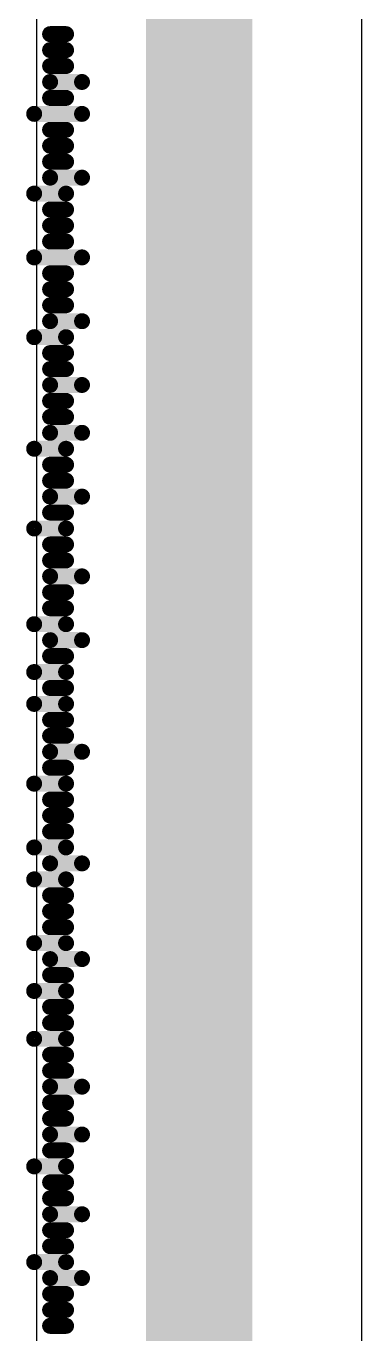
# Model space of a CAD drawing. Header units: millimetres. Extents: x 84.4 to 173.9, y 144 to 177.
# Drawn here: x 135.175 to 135.976, y 157.575 to 160.699 of the extents above; entities that cross this region are included whole.
import ezdxf

# ---------------------------------------------------------------- set-up
doc = ezdxf.new("R2010")
doc.units = ezdxf.units.MM
doc.layers.add('BottomLayer', color=5, linetype='Continuous')
doc.layers.add('BottomOverlay', color=54, linetype='Continuous')

msp = doc.modelspace()

# ---------------------------------------------------------------- linework, layer by layer
at = {"layer": 'BottomLayer'}
for p, q in [((135.1996, 162.5976), (135.1996, 155.5143)), ((135.9765, 155.3534), (135.9765, 162.4367))]:
    msp.add_line(p, q, dxfattribs=at)
at = {"layer": 'BottomLayer', "const_width": 0.254}
msp.add_lwpolyline([(135.588, 155.3534), (135.588, 162.5976)], dxfattribs=at)
at = {"layer": 'BottomOverlay', "const_width": 0.0381}
for points in [[(135.2324, 160.6799), (135.2705, 160.6799)], [(135.2324, 160.6418), (135.2705, 160.6418)], [(135.2324, 160.6037), (135.2705, 160.6037)], [(135.2324, 160.5656), (135.3086, 160.5656)], [(135.2324, 160.5275), (135.2705, 160.5275)], [(135.1943, 160.4894), (135.3086, 160.4894)], [(135.2324, 160.4513), (135.2705, 160.4513)], [(135.2324, 160.4132), (135.2705, 160.4132)], [(135.2324, 160.3751), (135.2705, 160.3751)], [(135.2324, 160.337), (135.3086, 160.337)], [(135.1943, 160.2989), (135.2705, 160.2989)], [(135.2324, 160.2608), (135.2705, 160.2608)], [(135.2324, 160.2227), (135.2705, 160.2227)], [(135.2324, 160.1846), (135.2705, 160.1846)], [(135.1943, 160.1465), (135.3086, 160.1465)], [(135.2324, 160.1084), (135.2705, 160.1084)], [(135.2324, 160.0703), (135.2705, 160.0703)], [(135.2324, 160.0322), (135.2705, 160.0322)], [(135.2324, 159.9941), (135.3086, 159.9941)], [(135.1943, 159.956), (135.2705, 159.956)], [(135.2324, 159.9179), (135.2705, 159.9179)], [(135.2324, 159.8798), (135.2705, 159.8798)], [(135.2324, 159.8417), (135.3086, 159.8417)], [(135.2324, 159.8036), (135.2705, 159.8036)], [(135.2324, 159.7655), (135.2705, 159.7655)], [(135.2324, 159.7274), (135.3086, 159.7274)], [(135.1943, 159.6893), (135.2705, 159.6893)], [(135.2324, 159.6512), (135.2705, 159.6512)], [(135.2324, 159.6131), (135.2705, 159.6131)], [(135.2324, 159.575), (135.3086, 159.575)], [(135.2324, 159.5369), (135.2705, 159.5369)], [(135.1943, 159.4988), (135.2705, 159.4988)], [(135.2324, 159.4607), (135.2705, 159.4607)], [(135.2324, 159.4226), (135.2705, 159.4226)], [(135.2324, 159.3845), (135.3086, 159.3845)], [(135.2324, 159.3464), (135.2705, 159.3464)], [(135.2324, 159.3083), (135.2705, 159.3083)], [(135.1943, 159.2702), (135.2705, 159.2702)], [(135.2324, 159.2321), (135.3086, 159.2321)], [(135.2324, 159.194), (135.2705, 159.194)], [(135.1943, 159.1559), (135.2705, 159.1559)], [(135.2324, 159.1178), (135.2705, 159.1178)], [(135.1943, 159.0797), (135.2705, 159.0797)], [(135.2324, 159.0416), (135.2705, 159.0416)], [(135.2324, 159.0035), (135.2705, 159.0035)], [(135.2324, 158.9654), (135.3086, 158.9654)], [(135.2324, 158.9273), (135.2705, 158.9273)], [(135.1943, 158.8892), (135.2705, 158.8892)], [(135.2324, 158.8511), (135.2705, 158.8511)], [(135.2324, 158.813), (135.2705, 158.813)], [(135.2324, 158.7749), (135.2705, 158.7749)], [(135.1943, 158.7368), (135.2705, 158.7368)], [(135.2324, 158.6987), (135.3086, 158.6987)], [(135.1943, 158.6606), (135.2705, 158.6606)], [(135.2324, 158.6225), (135.2705, 158.6225)], [(135.2324, 158.5844), (135.2705, 158.5844)], [(135.2324, 158.5463), (135.2705, 158.5463)], [(135.1943, 158.5082), (135.2705, 158.5082)], [(135.2324, 158.4701), (135.3086, 158.4701)], [(135.2324, 158.432), (135.2705, 158.432)], [(135.1943, 158.3939), (135.2705, 158.3939)], [(135.2324, 158.3558), (135.2705, 158.3558)], [(135.2324, 158.3177), (135.2705, 158.3177)], [(135.1943, 158.2796), (135.2705, 158.2796)], [(135.2324, 158.2415), (135.2705, 158.2415)], [(135.2324, 158.2034), (135.2705, 158.2034)], [(135.2324, 158.1653), (135.3086, 158.1653)], [(135.2324, 158.1272), (135.2705, 158.1272)], [(135.2324, 158.0891), (135.2705, 158.0891)], [(135.2324, 158.051), (135.3086, 158.051)], [(135.2324, 158.0129), (135.2705, 158.0129)], [(135.1943, 157.9748), (135.2705, 157.9748)], [(135.2324, 157.9367), (135.2705, 157.9367)], [(135.2324, 157.8986), (135.2705, 157.8986)], [(135.2324, 157.8605), (135.3086, 157.8605)], [(135.2324, 157.8224), (135.2705, 157.8224)], [(135.2324, 157.7843), (135.2705, 157.7843)], [(135.1943, 157.7462), (135.2705, 157.7462)], [(135.2324, 157.7081), (135.3086, 157.7081)], [(135.2324, 157.67), (135.2705, 157.67)], [(135.2324, 157.6319), (135.2705, 157.6319)], [(135.2324, 157.5938), (135.2705, 157.5938)]]:
    msp.add_lwpolyline(points, dxfattribs=at)
at = {"layer": 'BottomOverlay', "const_width": 0.0191}
for points in [[(135.2229, 160.6799, 1), (135.2419, 160.6799, 1)], [(135.261, 160.6799, 1), (135.28, 160.6799, 1)], [(135.2229, 160.6418, 1), (135.2419, 160.6418, 1)], [(135.261, 160.6418, 1), (135.28, 160.6418, 1)], [(135.2229, 160.6037, 1), (135.2419, 160.6037, 1)], [(135.261, 160.6037, 1), (135.28, 160.6037, 1)], [(135.2229, 160.5656, 1), (135.2419, 160.5656, 1)], [(135.2991, 160.5656, 1), (135.3181, 160.5656, 1)], [(135.2229, 160.5275, 1), (135.2419, 160.5275, 1)], [(135.261, 160.5275, 1), (135.28, 160.5275, 1)], [(135.1848, 160.4894, 1), (135.2038, 160.4894, 1)], [(135.2991, 160.4894, 1), (135.3181, 160.4894, 1)], [(135.2229, 160.4513, 1), (135.2419, 160.4513, 1)], [(135.261, 160.4513, 1), (135.28, 160.4513, 1)], [(135.2229, 160.4132, 1), (135.2419, 160.4132, 1)], [(135.261, 160.4132, 1), (135.28, 160.4132, 1)], [(135.2229, 160.3751, 1), (135.2419, 160.3751, 1)], [(135.261, 160.3751, 1), (135.28, 160.3751, 1)], [(135.2229, 160.337, 1), (135.2419, 160.337, 1)], [(135.2991, 160.337, 1), (135.3181, 160.337, 1)], [(135.1848, 160.2989, 1), (135.2038, 160.2989, 1)], [(135.261, 160.2989, 1), (135.28, 160.2989, 1)], [(135.2229, 160.2608, 1), (135.2419, 160.2608, 1)], [(135.261, 160.2608, 1), (135.28, 160.2608, 1)], [(135.2229, 160.2227, 1), (135.2419, 160.2227, 1)], [(135.261, 160.2227, 1), (135.28, 160.2227, 1)], [(135.2229, 160.1846, 1), (135.2419, 160.1846, 1)], [(135.261, 160.1846, 1), (135.28, 160.1846, 1)], [(135.1848, 160.1465, 1), (135.2038, 160.1465, 1)], [(135.2991, 160.1465, 1), (135.3181, 160.1465, 1)], [(135.2229, 160.1084, 1), (135.2419, 160.1084, 1)], [(135.261, 160.1084, 1), (135.28, 160.1084, 1)], [(135.2229, 160.0703, 1), (135.2419, 160.0703, 1)], [(135.261, 160.0703, 1), (135.28, 160.0703, 1)], [(135.2229, 160.0322, 1), (135.2419, 160.0322, 1)], [(135.261, 160.0322, 1), (135.28, 160.0322, 1)], [(135.2229, 159.9941, 1), (135.2419, 159.9941, 1)], [(135.2991, 159.9941, 1), (135.3181, 159.9941, 1)], [(135.1848, 159.956, 1), (135.2038, 159.956, 1)], [(135.261, 159.956, 1), (135.28, 159.956, 1)], [(135.2229, 159.9179, 1), (135.2419, 159.9179, 1)], [(135.261, 159.9179, 1), (135.28, 159.9179, 1)], [(135.2229, 159.8798, 1), (135.2419, 159.8798, 1)], [(135.261, 159.8798, 1), (135.28, 159.8798, 1)], [(135.2229, 159.8417, 1), (135.2419, 159.8417, 1)], [(135.2991, 159.8417, 1), (135.3181, 159.8417, 1)], [(135.2229, 159.8036, 1), (135.2419, 159.8036, 1)], [(135.261, 159.8036, 1), (135.28, 159.8036, 1)], [(135.2229, 159.7655, 1), (135.2419, 159.7655, 1)], [(135.261, 159.7655, 1), (135.28, 159.7655, 1)], [(135.2229, 159.7274, 1), (135.2419, 159.7274, 1)], [(135.2991, 159.7274, 1), (135.3181, 159.7274, 1)], [(135.1848, 159.6893, 1), (135.2038, 159.6893, 1)], [(135.261, 159.6893, 1), (135.28, 159.6893, 1)], [(135.2229, 159.6512, 1), (135.2419, 159.6512, 1)], [(135.261, 159.6512, 1), (135.28, 159.6512, 1)], [(135.2229, 159.6131, 1), (135.2419, 159.6131, 1)], [(135.261, 159.6131, 1), (135.28, 159.6131, 1)], [(135.2229, 159.575, 1), (135.2419, 159.575, 1)], [(135.2991, 159.575, 1), (135.3181, 159.575, 1)], [(135.2229, 159.5369, 1), (135.2419, 159.5369, 1)], [(135.261, 159.5369, 1), (135.28, 159.5369, 1)], [(135.1848, 159.4988, 1), (135.2038, 159.4988, 1)], [(135.261, 159.4988, 1), (135.28, 159.4988, 1)], [(135.2229, 159.4607, 1), (135.2419, 159.4607, 1)], [(135.261, 159.4607, 1), (135.28, 159.4607, 1)], [(135.2229, 159.4226, 1), (135.2419, 159.4226, 1)], [(135.261, 159.4226, 1), (135.28, 159.4226, 1)], [(135.2229, 159.3845, 1), (135.2419, 159.3845, 1)], [(135.2991, 159.3845, 1), (135.3181, 159.3845, 1)], [(135.2229, 159.3464, 1), (135.2419, 159.3464, 1)], [(135.261, 159.3464, 1), (135.28, 159.3464, 1)], [(135.2229, 159.3083, 1), (135.2419, 159.3083, 1)], [(135.261, 159.3083, 1), (135.28, 159.3083, 1)], [(135.1848, 159.2702, 1), (135.2038, 159.2702, 1)], [(135.261, 159.2702, 1), (135.28, 159.2702, 1)], [(135.2229, 159.2321, 1), (135.2419, 159.2321, 1)], [(135.2991, 159.2321, 1), (135.3181, 159.2321, 1)], [(135.2229, 159.194, 1), (135.2419, 159.194, 1)], [(135.261, 159.194, 1), (135.28, 159.194, 1)], [(135.1848, 159.1559, 1), (135.2038, 159.1559, 1)], [(135.261, 159.1559, 1), (135.28, 159.1559, 1)], [(135.2229, 159.1178, 1), (135.2419, 159.1178, 1)], [(135.261, 159.1178, 1), (135.28, 159.1178, 1)], [(135.1848, 159.0797, 1), (135.2038, 159.0797, 1)], [(135.261, 159.0797, 1), (135.28, 159.0797, 1)], [(135.2229, 159.0416, 1), (135.2419, 159.0416, 1)], [(135.261, 159.0416, 1), (135.28, 159.0416, 1)], [(135.2229, 159.0035, 1), (135.2419, 159.0035, 1)], [(135.261, 159.0035, 1), (135.28, 159.0035, 1)], [(135.2229, 158.9654, 1), (135.2419, 158.9654, 1)], [(135.2991, 158.9654, 1), (135.3181, 158.9654, 1)], [(135.2229, 158.9273, 1), (135.2419, 158.9273, 1)], [(135.261, 158.9273, 1), (135.28, 158.9273, 1)], [(135.1848, 158.8892, 1), (135.2038, 158.8892, 1)], [(135.261, 158.8892, 1), (135.28, 158.8892, 1)], [(135.2229, 158.8511, 1), (135.2419, 158.8511, 1)], [(135.261, 158.8511, 1), (135.28, 158.8511, 1)], [(135.2229, 158.813, 1), (135.2419, 158.813, 1)], [(135.261, 158.813, 1), (135.28, 158.813, 1)], [(135.2229, 158.7749, 1), (135.2419, 158.7749, 1)], [(135.261, 158.7749, 1), (135.28, 158.7749, 1)], [(135.1848, 158.7368, 1), (135.2038, 158.7368, 1)], [(135.261, 158.7368, 1), (135.28, 158.7368, 1)], [(135.2229, 158.6987, 1), (135.2419, 158.6987, 1)], [(135.2991, 158.6987, 1), (135.3181, 158.6987, 1)], [(135.1848, 158.6606, 1), (135.2038, 158.6606, 1)], [(135.261, 158.6606, 1), (135.28, 158.6606, 1)], [(135.2229, 158.6225, 1), (135.2419, 158.6225, 1)], [(135.261, 158.6225, 1), (135.28, 158.6225, 1)], [(135.2229, 158.5844, 1), (135.2419, 158.5844, 1)], [(135.261, 158.5844, 1), (135.28, 158.5844, 1)], [(135.2229, 158.5463, 1), (135.2419, 158.5463, 1)], [(135.261, 158.5463, 1), (135.28, 158.5463, 1)], [(135.1848, 158.5082, 1), (135.2038, 158.5082, 1)], [(135.261, 158.5082, 1), (135.28, 158.5082, 1)], [(135.2229, 158.4701, 1), (135.2419, 158.4701, 1)], [(135.2991, 158.4701, 1), (135.3181, 158.4701, 1)], [(135.2229, 158.432, 1), (135.2419, 158.432, 1)], [(135.261, 158.432, 1), (135.28, 158.432, 1)], [(135.1848, 158.3939, 1), (135.2038, 158.3939, 1)], [(135.261, 158.3939, 1), (135.28, 158.3939, 1)], [(135.2229, 158.3558, 1), (135.2419, 158.3558, 1)], [(135.261, 158.3558, 1), (135.28, 158.3558, 1)], [(135.2229, 158.3177, 1), (135.2419, 158.3177, 1)], [(135.261, 158.3177, 1), (135.28, 158.3177, 1)], [(135.1848, 158.2796, 1), (135.2038, 158.2796, 1)], [(135.261, 158.2796, 1), (135.28, 158.2796, 1)], [(135.2229, 158.2415, 1), (135.2419, 158.2415, 1)], [(135.261, 158.2415, 1), (135.28, 158.2415, 1)], [(135.2229, 158.2034, 1), (135.2419, 158.2034, 1)], [(135.261, 158.2034, 1), (135.28, 158.2034, 1)], [(135.2229, 158.1653, 1), (135.2419, 158.1653, 1)], [(135.2991, 158.1653, 1), (135.3181, 158.1653, 1)], [(135.2229, 158.1272, 1), (135.2419, 158.1272, 1)], [(135.261, 158.1272, 1), (135.28, 158.1272, 1)], [(135.2229, 158.0891, 1), (135.2419, 158.0891, 1)], [(135.261, 158.0891, 1), (135.28, 158.0891, 1)], [(135.2229, 158.051, 1), (135.2419, 158.051, 1)], [(135.2991, 158.051, 1), (135.3181, 158.051, 1)], [(135.2229, 158.0129, 1), (135.2419, 158.0129, 1)], [(135.261, 158.0129, 1), (135.28, 158.0129, 1)], [(135.1848, 157.9748, 1), (135.2038, 157.9748, 1)], [(135.261, 157.9748, 1), (135.28, 157.9748, 1)], [(135.2229, 157.9367, 1), (135.2419, 157.9367, 1)], [(135.261, 157.9367, 1), (135.28, 157.9367, 1)], [(135.2229, 157.8986, 1), (135.2419, 157.8986, 1)], [(135.261, 157.8986, 1), (135.28, 157.8986, 1)], [(135.2229, 157.8605, 1), (135.2419, 157.8605, 1)], [(135.2991, 157.8605, 1), (135.3181, 157.8605, 1)], [(135.2229, 157.8224, 1), (135.2419, 157.8224, 1)], [(135.261, 157.8224, 1), (135.28, 157.8224, 1)], [(135.2229, 157.7843, 1), (135.2419, 157.7843, 1)], [(135.261, 157.7843, 1), (135.28, 157.7843, 1)], [(135.1848, 157.7462, 1), (135.2038, 157.7462, 1)], [(135.261, 157.7462, 1), (135.28, 157.7462, 1)], [(135.2229, 157.7081, 1), (135.2419, 157.7081, 1)], [(135.2991, 157.7081, 1), (135.3181, 157.7081, 1)], [(135.2229, 157.67, 1), (135.2419, 157.67, 1)], [(135.261, 157.67, 1), (135.28, 157.67, 1)], [(135.2229, 157.6319, 1), (135.2419, 157.6319, 1)], [(135.261, 157.6319, 1), (135.28, 157.6319, 1)], [(135.2229, 157.5938, 1), (135.2419, 157.5938, 1)], [(135.261, 157.5938, 1), (135.28, 157.5938, 1)]]:
    msp.add_lwpolyline(points, format="xyb", close=True, dxfattribs=at)

doc.saveas('drawing.dxf')
